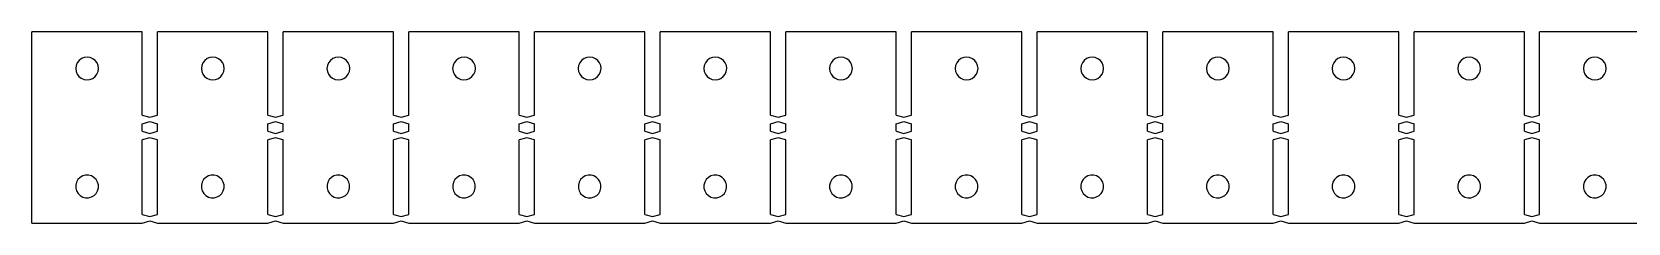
# Model space of a CAD drawing. Extents: x -213 to 212, y 1 to 27.
# Drawn here: x -212.9 to 4.1, y 1.2 to 27.2 of the extents above; entities that cross this region are included whole.
import ezdxf

# ---------------------------------------------------------------- set-up
doc = ezdxf.new("R2010")
doc.units = 0
doc.header["$MEASUREMENT"] = 0
doc.layers.get('0').update_dxf_attribs({"linetype": 'CONTINUOUS'})

msp = doc.modelspace()

# ---------------------------------------------------------------- linework, layer by layer
for p, q in [((-197.92, 27.25), (-212.92, 27.25)), ((-212.92, 1.17), (-212.92, 27.25)), ((-197.92, 15.91), (-197.92, 27.25)), ((-180.84, 27.25), (-195.84, 27.25)), ((-195.84, 15.91), (-195.84, 27.25)), ((-180.84, 15.91), (-180.84, 27.25)), ((-163.76, 27.25), (-178.76, 27.25)), ((-178.76, 15.91), (-178.76, 27.25)), ((-163.76, 15.91), (-163.76, 27.25)), ((-146.68, 27.25), (-161.68, 27.25)), ((-161.68, 15.91), (-161.68, 27.25)), ((-146.68, 15.91), (-146.68, 27.25)), ((-129.6, 27.25), (-144.6, 27.25)), ((-144.6, 15.91), (-144.6, 27.25)), ((-129.6, 15.91), (-129.6, 27.25)), ((-112.52, 27.25), (-127.52, 27.25)), ((-127.52, 15.91), (-127.52, 27.25)), ((-112.52, 15.91), (-112.52, 27.25)), ((-95.44, 27.25), (-110.44, 27.25)), ((-110.44, 15.91), (-110.44, 27.25)), ((-95.44, 15.91), (-95.44, 27.25)), ((-78.36, 27.25), (-93.36, 27.25)), ((-93.36, 15.91), (-93.36, 27.25)), ((-78.36, 15.91), (-78.36, 27.25)), ((-76.28, 15.91), (-76.28, 27.25)), ((-61.28, 27.25), (-76.28, 27.25)), ((-61.28, 15.91), (-61.28, 27.25)), ((-59.2, 15.91), (-59.2, 27.25)), ((-44.2, 27.25), (-59.2, 27.25)), ((-44.2, 15.91), (-44.2, 27.25)), ((-27.12, 27.25), (-42.12, 27.25)), ((-42.12, 15.91), (-42.12, 27.25)), ((-27.12, 15.91), (-27.12, 27.25)), ((-10.04, 27.25), (-25.04, 27.25)), ((-25.04, 15.91), (-25.04, 27.25)), ((-10.04, 15.91), (-10.04, 27.25)), ((7.04, 27.25), (-7.96, 27.25)), ((-7.96, 15.91), (-7.96, 27.25)), ((-206.92, 22.66), (-206.97, 22.26)), ((-206.97, 22.26), (-206.92, 21.86)), ((-206.76, 23.03), (-206.92, 22.66)), ((-206.92, 21.86), (-206.77, 21.48)), ((-206.51, 23.35), (-206.76, 23.03)), ((-206.19, 23.6), (-206.51, 23.35)), ((-205.81, 23.75), (-206.19, 23.6)), ((-205.41, 23.8), (-205.81, 23.75)), ((-205.01, 23.74), (-205.41, 23.8)), ((-204.64, 23.58), (-205.01, 23.74)), ((-204.32, 23.34), (-204.64, 23.58)), ((-204.07, 23.01), (-204.32, 23.34)), ((-204.09, 21.46), (-203.93, 21.84)), ((-203.92, 22.64), (-204.07, 23.01)), ((-203.93, 21.84), (-203.87, 22.24)), ((-203.87, 22.24), (-203.92, 22.64)), ((-189.84, 22.66), (-189.89, 22.26)), ((-189.89, 22.26), (-189.84, 21.86)), ((-189.68, 23.03), (-189.84, 22.66)), ((-189.84, 21.86), (-189.69, 21.48)), ((-189.43, 23.35), (-189.68, 23.03)), ((-189.11, 23.6), (-189.43, 23.35)), ((-188.73, 23.75), (-189.11, 23.6)), ((-188.33, 23.8), (-188.73, 23.75)), ((-187.93, 23.74), (-188.33, 23.8)), ((-187.56, 23.58), (-187.93, 23.74)), ((-187.24, 23.34), (-187.56, 23.58)), ((-186.99, 23.01), (-187.24, 23.34)), ((-187.01, 21.46), (-186.85, 21.84)), ((-186.84, 22.64), (-186.99, 23.01)), ((-186.85, 21.84), (-186.79, 22.24)), ((-186.79, 22.24), (-186.84, 22.64)), ((-172.76, 22.66), (-172.81, 22.26)), ((-172.81, 22.26), (-172.76, 21.86)), ((-172.6, 23.03), (-172.76, 22.66)), ((-172.76, 21.86), (-172.61, 21.48)), ((-172.35, 23.35), (-172.6, 23.03)), ((-172.03, 23.6), (-172.35, 23.35)), ((-171.65, 23.75), (-172.03, 23.6)), ((-171.25, 23.8), (-171.65, 23.75)), ((-170.85, 23.74), (-171.25, 23.8)), ((-170.48, 23.58), (-170.85, 23.74)), ((-170.16, 23.34), (-170.48, 23.58)), ((-169.91, 23.01), (-170.16, 23.34)), ((-169.93, 21.46), (-169.77, 21.84)), ((-169.76, 22.64), (-169.91, 23.01)), ((-169.77, 21.84), (-169.71, 22.24)), ((-169.71, 22.24), (-169.76, 22.64)), ((-155.68, 22.66), (-155.73, 22.26)), ((-155.73, 22.26), (-155.68, 21.86)), ((-155.52, 23.03), (-155.68, 22.66)), ((-155.68, 21.86), (-155.53, 21.48)), ((-155.27, 23.35), (-155.52, 23.03)), ((-154.95, 23.6), (-155.27, 23.35)), ((-154.57, 23.75), (-154.95, 23.6)), ((-154.17, 23.8), (-154.57, 23.75)), ((-153.77, 23.74), (-154.17, 23.8)), ((-153.4, 23.58), (-153.77, 23.74)), ((-153.08, 23.34), (-153.4, 23.58)), ((-152.83, 23.01), (-153.08, 23.34)), ((-152.85, 21.46), (-152.69, 21.84)), ((-152.68, 22.64), (-152.83, 23.01)), ((-152.69, 21.84), (-152.63, 22.24)), ((-152.63, 22.24), (-152.68, 22.64)), ((-138.6, 22.66), (-138.65, 22.26)), ((-138.65, 22.26), (-138.6, 21.86)), ((-138.44, 23.03), (-138.6, 22.66)), ((-138.6, 21.86), (-138.45, 21.48)), ((-138.19, 23.35), (-138.44, 23.03)), ((-137.87, 23.6), (-138.19, 23.35)), ((-137.49, 23.75), (-137.87, 23.6)), ((-137.09, 23.8), (-137.49, 23.75)), ((-136.69, 23.74), (-137.09, 23.8)), ((-136.32, 23.58), (-136.69, 23.74)), ((-136, 23.34), (-136.32, 23.58)), ((-135.75, 23.01), (-136, 23.34)), ((-135.77, 21.46), (-135.61, 21.84)), ((-135.6, 22.64), (-135.75, 23.01)), ((-135.61, 21.84), (-135.55, 22.24)), ((-135.55, 22.24), (-135.6, 22.64)), ((-121.52, 22.66), (-121.57, 22.26)), ((-121.57, 22.26), (-121.52, 21.86)), ((-121.36, 23.03), (-121.52, 22.66)), ((-121.52, 21.86), (-121.37, 21.48)), ((-121.11, 23.35), (-121.36, 23.03)), ((-120.79, 23.6), (-121.11, 23.35)), ((-120.41, 23.75), (-120.79, 23.6)), ((-120.01, 23.8), (-120.41, 23.75)), ((-119.61, 23.74), (-120.01, 23.8)), ((-119.24, 23.58), (-119.61, 23.74)), ((-118.92, 23.34), (-119.24, 23.58)), ((-118.67, 23.01), (-118.92, 23.34)), ((-118.69, 21.46), (-118.53, 21.84)), ((-118.52, 22.64), (-118.67, 23.01)), ((-118.53, 21.84), (-118.47, 22.24)), ((-118.47, 22.24), (-118.52, 22.64)), ((-104.44, 22.66), (-104.49, 22.26)), ((-104.49, 22.26), (-104.44, 21.86)), ((-104.28, 23.03), (-104.44, 22.66)), ((-104.44, 21.86), (-104.29, 21.48)), ((-104.03, 23.35), (-104.28, 23.03)), ((-103.71, 23.6), (-104.03, 23.35)), ((-103.33, 23.75), (-103.71, 23.6)), ((-102.93, 23.8), (-103.33, 23.75)), ((-102.53, 23.74), (-102.93, 23.8)), ((-102.16, 23.58), (-102.53, 23.74)), ((-101.84, 23.34), (-102.16, 23.58)), ((-101.59, 23.01), (-101.84, 23.34)), ((-101.61, 21.46), (-101.45, 21.84)), ((-101.44, 22.64), (-101.59, 23.01)), ((-101.45, 21.84), (-101.39, 22.24)), ((-101.39, 22.24), (-101.44, 22.64)), ((-87.36, 22.66), (-87.41, 22.26)), ((-87.41, 22.26), (-87.36, 21.86)), ((-87.2, 23.03), (-87.36, 22.66)), ((-87.36, 21.86), (-87.21, 21.48)), ((-86.95, 23.35), (-87.2, 23.03)), ((-86.63, 23.6), (-86.95, 23.35)), ((-86.25, 23.75), (-86.63, 23.6)), ((-85.85, 23.8), (-86.25, 23.75)), ((-85.45, 23.74), (-85.85, 23.8)), ((-85.08, 23.58), (-85.45, 23.74)), ((-84.76, 23.34), (-85.08, 23.58)), ((-84.51, 23.01), (-84.76, 23.34)), ((-84.53, 21.46), (-84.37, 21.84)), ((-84.36, 22.64), (-84.51, 23.01)), ((-84.37, 21.84), (-84.31, 22.24)), ((-84.31, 22.24), (-84.36, 22.64)), ((-70.28, 22.66), (-70.33, 22.26)), ((-70.33, 22.26), (-70.28, 21.86)), ((-70.12, 23.03), (-70.28, 22.66)), ((-70.28, 21.86), (-70.13, 21.48)), ((-69.87, 23.35), (-70.12, 23.03)), ((-69.55, 23.6), (-69.87, 23.35)), ((-69.17, 23.75), (-69.55, 23.6)), ((-68.77, 23.8), (-69.17, 23.75)), ((-68.37, 23.74), (-68.77, 23.8)), ((-68, 23.58), (-68.37, 23.74)), ((-67.68, 23.34), (-68, 23.58)), ((-67.43, 23.01), (-67.68, 23.34)), ((-67.45, 21.46), (-67.29, 21.84)), ((-67.28, 22.64), (-67.43, 23.01)), ((-67.29, 21.84), (-67.23, 22.24)), ((-67.23, 22.24), (-67.28, 22.64)), ((-53.2, 22.66), (-53.25, 22.26)), ((-53.25, 22.26), (-53.2, 21.86)), ((-53.04, 23.03), (-53.2, 22.66)), ((-53.2, 21.86), (-53.05, 21.48)), ((-52.79, 23.35), (-53.04, 23.03)), ((-52.47, 23.6), (-52.79, 23.35)), ((-52.09, 23.75), (-52.47, 23.6)), ((-51.69, 23.8), (-52.09, 23.75)), ((-51.29, 23.74), (-51.69, 23.8)), ((-50.92, 23.58), (-51.29, 23.74)), ((-50.6, 23.34), (-50.92, 23.58)), ((-50.35, 23.01), (-50.6, 23.34)), ((-50.37, 21.46), (-50.21, 21.84)), ((-50.2, 22.64), (-50.35, 23.01)), ((-50.21, 21.84), (-50.15, 22.24)), ((-50.15, 22.24), (-50.2, 22.64)), ((-36.12, 22.66), (-36.17, 22.26)), ((-36.17, 22.26), (-36.12, 21.86)), ((-35.96, 23.03), (-36.12, 22.66)), ((-36.12, 21.86), (-35.97, 21.48)), ((-35.71, 23.35), (-35.96, 23.03)), ((-35.39, 23.6), (-35.71, 23.35)), ((-35.01, 23.75), (-35.39, 23.6)), ((-34.61, 23.8), (-35.01, 23.75)), ((-34.21, 23.74), (-34.61, 23.8)), ((-33.84, 23.58), (-34.21, 23.74)), ((-33.52, 23.34), (-33.84, 23.58)), ((-33.27, 23.01), (-33.52, 23.34)), ((-33.29, 21.46), (-33.13, 21.84)), ((-33.12, 22.64), (-33.27, 23.01)), ((-33.13, 21.84), (-33.07, 22.24)), ((-33.07, 22.24), (-33.12, 22.64)), ((-19.04, 22.66), (-19.09, 22.26)), ((-19.09, 22.26), (-19.04, 21.86)), ((-18.88, 23.03), (-19.04, 22.66)), ((-19.04, 21.86), (-18.89, 21.48)), ((-18.63, 23.35), (-18.88, 23.03)), ((-18.31, 23.6), (-18.63, 23.35)), ((-17.93, 23.75), (-18.31, 23.6)), ((-17.53, 23.8), (-17.93, 23.75)), ((-17.13, 23.74), (-17.53, 23.8)), ((-16.76, 23.58), (-17.13, 23.74)), ((-16.44, 23.34), (-16.76, 23.58)), ((-16.19, 23.01), (-16.44, 23.34)), ((-16.21, 21.46), (-16.05, 21.84)), ((-16.04, 22.64), (-16.19, 23.01)), ((-16.05, 21.84), (-15.99, 22.24)), ((-15.99, 22.24), (-16.04, 22.64)), ((-1.96, 22.66), (-2.01, 22.26)), ((-2.01, 22.26), (-1.96, 21.86)), ((-1.8, 23.03), (-1.96, 22.66)), ((-1.96, 21.86), (-1.81, 21.48)), ((-1.55, 23.35), (-1.8, 23.03)), ((-1.23, 23.6), (-1.55, 23.35)), ((-0.85, 23.75), (-1.23, 23.6)), ((-0.45, 23.8), (-0.85, 23.75)), ((-0.05, 23.74), (-0.45, 23.8)), ((0.32, 23.58), (-0.05, 23.74)), ((0.64, 23.34), (0.32, 23.58)), ((0.89, 23.01), (0.64, 23.34)), ((0.87, 21.46), (1.03, 21.84)), ((1.04, 22.64), (0.89, 23.01)), ((1.03, 21.84), (1.09, 22.24)), ((1.09, 22.24), (1.04, 22.64)), ((-206.77, 21.48), (-206.53, 21.16)), ((-206.53, 21.16), (-206.21, 20.91)), ((-206.21, 20.91), (-205.84, 20.75)), ((-205.84, 20.75), (-205.44, 20.7)), ((-205.44, 20.7), (-205.03, 20.75)), ((-205.03, 20.75), (-204.66, 20.9)), ((-204.66, 20.9), (-204.34, 21.14)), ((-204.34, 21.14), (-204.09, 21.46)), ((-189.69, 21.48), (-189.45, 21.16)), ((-189.45, 21.16), (-189.13, 20.91)), ((-189.13, 20.91), (-188.76, 20.75)), ((-188.76, 20.75), (-188.36, 20.7)), ((-188.36, 20.7), (-187.95, 20.75)), ((-187.95, 20.75), (-187.58, 20.9)), ((-187.58, 20.9), (-187.26, 21.14)), ((-187.26, 21.14), (-187.01, 21.46)), ((-172.61, 21.48), (-172.37, 21.16)), ((-172.37, 21.16), (-172.05, 20.91)), ((-172.05, 20.91), (-171.68, 20.75)), ((-171.68, 20.75), (-171.28, 20.7)), ((-171.28, 20.7), (-170.87, 20.75)), ((-170.87, 20.75), (-170.5, 20.9)), ((-170.5, 20.9), (-170.18, 21.14)), ((-170.18, 21.14), (-169.93, 21.46)), ((-155.53, 21.48), (-155.29, 21.16)), ((-155.29, 21.16), (-154.97, 20.91)), ((-154.97, 20.91), (-154.6, 20.75)), ((-154.6, 20.75), (-154.2, 20.7)), ((-154.2, 20.7), (-153.79, 20.75)), ((-153.79, 20.75), (-153.42, 20.9)), ((-153.42, 20.9), (-153.1, 21.14)), ((-153.1, 21.14), (-152.85, 21.46)), ((-138.45, 21.48), (-138.21, 21.16)), ((-138.21, 21.16), (-137.89, 20.91)), ((-137.89, 20.91), (-137.52, 20.75)), ((-137.52, 20.75), (-137.12, 20.7)), ((-137.12, 20.7), (-136.71, 20.75)), ((-136.71, 20.75), (-136.34, 20.9)), ((-136.34, 20.9), (-136.02, 21.14)), ((-136.02, 21.14), (-135.77, 21.46)), ((-121.37, 21.48), (-121.13, 21.16)), ((-121.13, 21.16), (-120.81, 20.91)), ((-120.81, 20.91), (-120.44, 20.75)), ((-120.44, 20.75), (-120.04, 20.7)), ((-120.04, 20.7), (-119.63, 20.75)), ((-119.63, 20.75), (-119.26, 20.9)), ((-119.26, 20.9), (-118.94, 21.14)), ((-118.94, 21.14), (-118.69, 21.46)), ((-104.29, 21.48), (-104.05, 21.16)), ((-104.05, 21.16), (-103.73, 20.91)), ((-103.73, 20.91), (-103.36, 20.75)), ((-103.36, 20.75), (-102.96, 20.7)), ((-102.96, 20.7), (-102.55, 20.75)), ((-102.55, 20.75), (-102.18, 20.9)), ((-102.18, 20.9), (-101.86, 21.14)), ((-101.86, 21.14), (-101.61, 21.46)), ((-87.21, 21.48), (-86.97, 21.16)), ((-86.97, 21.16), (-86.65, 20.91)), ((-86.65, 20.91), (-86.28, 20.75)), ((-86.28, 20.75), (-85.88, 20.7)), ((-85.88, 20.7), (-85.47, 20.75)), ((-85.47, 20.75), (-85.1, 20.9)), ((-85.1, 20.9), (-84.78, 21.14)), ((-84.78, 21.14), (-84.53, 21.46)), ((-70.13, 21.48), (-69.89, 21.16)), ((-69.89, 21.16), (-69.57, 20.91)), ((-69.57, 20.91), (-69.2, 20.75)), ((-69.2, 20.75), (-68.8, 20.7)), ((-68.8, 20.7), (-68.39, 20.75)), ((-68.39, 20.75), (-68.02, 20.9)), ((-68.02, 20.9), (-67.7, 21.14)), ((-67.7, 21.14), (-67.45, 21.46)), ((-53.05, 21.48), (-52.81, 21.16)), ((-52.81, 21.16), (-52.49, 20.91)), ((-52.49, 20.91), (-52.12, 20.75)), ((-52.12, 20.75), (-51.72, 20.7)), ((-51.72, 20.7), (-51.31, 20.75)), ((-51.31, 20.75), (-50.94, 20.9)), ((-50.94, 20.9), (-50.62, 21.14)), ((-50.62, 21.14), (-50.37, 21.46)), ((-35.97, 21.48), (-35.73, 21.16)), ((-35.73, 21.16), (-35.41, 20.91)), ((-35.41, 20.91), (-35.04, 20.75)), ((-35.04, 20.75), (-34.64, 20.7)), ((-34.64, 20.7), (-34.23, 20.75)), ((-34.23, 20.75), (-33.86, 20.9)), ((-33.86, 20.9), (-33.54, 21.14)), ((-33.54, 21.14), (-33.29, 21.46)), ((-18.89, 21.48), (-18.65, 21.16)), ((-18.65, 21.16), (-18.33, 20.91)), ((-18.33, 20.91), (-17.96, 20.75)), ((-17.96, 20.75), (-17.56, 20.7)), ((-17.56, 20.7), (-17.15, 20.75)), ((-17.15, 20.75), (-16.78, 20.9)), ((-16.78, 20.9), (-16.46, 21.14)), ((-16.46, 21.14), (-16.21, 21.46)), ((-1.81, 21.48), (-1.57, 21.16)), ((-1.57, 21.16), (-1.25, 20.91)), ((-1.25, 20.91), (-0.88, 20.75)), ((-0.88, 20.75), (-0.48, 20.7)), ((-0.48, 20.7), (-0.07, 20.75)), ((-0.07, 20.75), (0.3, 20.9)), ((0.3, 20.9), (0.62, 21.14)), ((0.62, 21.14), (0.87, 21.46)), ((-197.92, 15.91), (-196.88, 15.61)), ((-196.88, 15.61), (-195.84, 15.91)), ((-180.84, 15.91), (-179.8, 15.61)), ((-179.8, 15.61), (-178.76, 15.91)), ((-163.76, 15.91), (-162.72, 15.61)), ((-162.72, 15.61), (-161.68, 15.91)), ((-146.68, 15.91), (-145.64, 15.61)), ((-145.64, 15.61), (-144.6, 15.91)), ((-129.6, 15.91), (-128.56, 15.61)), ((-128.56, 15.61), (-127.52, 15.91)), ((-112.52, 15.91), (-111.48, 15.61)), ((-111.48, 15.61), (-110.44, 15.91)), ((-95.44, 15.91), (-94.4, 15.61)), ((-94.4, 15.61), (-93.36, 15.91)), ((-78.36, 15.91), (-77.32, 15.61)), ((-77.32, 15.61), (-76.28, 15.91)), ((-61.28, 15.91), (-60.24, 15.61)), ((-60.24, 15.61), (-59.2, 15.91)), ((-44.2, 15.91), (-43.16, 15.61)), ((-43.16, 15.61), (-42.12, 15.91)), ((-27.12, 15.91), (-26.08, 15.61)), ((-26.08, 15.61), (-25.04, 15.91)), ((-10.04, 15.91), (-9, 15.61)), ((-9, 15.61), (-7.96, 15.91)), ((-197.92, 14.71), (-196.88, 15.01)), ((-197.92, 13.71), (-197.92, 14.71)), ((-197.92, 13.71), (-196.88, 13.41)), ((-196.88, 15.01), (-195.84, 14.71)), ((-196.88, 13.41), (-195.84, 13.71)), ((-195.84, 13.71), (-195.84, 14.71)), ((-180.84, 14.71), (-179.8, 15.01)), ((-180.84, 13.71), (-180.84, 14.71)), ((-180.84, 13.71), (-179.8, 13.41)), ((-179.8, 15.01), (-178.76, 14.71)), ((-179.8, 13.41), (-178.76, 13.71)), ((-178.76, 13.71), (-178.76, 14.71)), ((-163.76, 14.71), (-162.72, 15.01)), ((-163.76, 13.71), (-163.76, 14.71)), ((-163.76, 13.71), (-162.72, 13.41)), ((-162.72, 15.01), (-161.68, 14.71)), ((-162.72, 13.41), (-161.68, 13.71)), ((-161.68, 13.71), (-161.68, 14.71)), ((-146.68, 14.71), (-145.64, 15.01)), ((-146.68, 13.71), (-146.68, 14.71)), ((-146.68, 13.71), (-145.64, 13.41)), ((-145.64, 15.01), (-144.6, 14.71)), ((-145.64, 13.41), (-144.6, 13.71)), ((-144.6, 13.71), (-144.6, 14.71)), ((-129.6, 14.71), (-128.56, 15.01)), ((-129.6, 13.71), (-129.6, 14.71)), ((-129.6, 13.71), (-128.56, 13.41)), ((-128.56, 15.01), (-127.52, 14.71)), ((-128.56, 13.41), (-127.52, 13.71)), ((-127.52, 13.71), (-127.52, 14.71)), ((-112.52, 14.71), (-111.48, 15.01)), ((-112.52, 13.71), (-112.52, 14.71)), ((-112.52, 13.71), (-111.48, 13.41)), ((-111.48, 15.01), (-110.44, 14.71)), ((-111.48, 13.41), (-110.44, 13.71)), ((-110.44, 13.71), (-110.44, 14.71)), ((-95.44, 14.71), (-94.4, 15.01)), ((-95.44, 13.71), (-95.44, 14.71)), ((-95.44, 13.71), (-94.4, 13.41)), ((-94.4, 15.01), (-93.36, 14.71)), ((-94.4, 13.41), (-93.36, 13.71)), ((-93.36, 13.71), (-93.36, 14.71)), ((-78.36, 14.71), (-77.32, 15.01)), ((-78.36, 13.71), (-78.36, 14.71)), ((-78.36, 13.71), (-77.32, 13.41)), ((-77.32, 15.01), (-76.28, 14.71)), ((-77.32, 13.41), (-76.28, 13.71)), ((-76.28, 13.71), (-76.28, 14.71)), ((-61.28, 14.71), (-60.24, 15.01)), ((-61.28, 13.71), (-61.28, 14.71)), ((-61.28, 13.71), (-60.24, 13.41)), ((-60.24, 15.01), (-59.2, 14.71)), ((-60.24, 13.41), (-59.2, 13.71)), ((-59.2, 13.71), (-59.2, 14.71)), ((-44.2, 14.71), (-43.16, 15.01)), ((-44.2, 13.71), (-44.2, 14.71)), ((-44.2, 13.71), (-43.16, 13.41)), ((-43.16, 15.01), (-42.12, 14.71)), ((-43.16, 13.41), (-42.12, 13.71)), ((-42.12, 13.71), (-42.12, 14.71)), ((-27.12, 14.71), (-26.08, 15.01)), ((-27.12, 13.71), (-27.12, 14.71)), ((-27.12, 13.71), (-26.08, 13.41)), ((-26.08, 15.01), (-25.04, 14.71)), ((-26.08, 13.41), (-25.04, 13.71)), ((-25.04, 13.71), (-25.04, 14.71)), ((-10.04, 14.71), (-9, 15.01)), ((-10.04, 13.71), (-10.04, 14.71)), ((-10.04, 13.71), (-9, 13.41)), ((-9, 15.01), (-7.96, 14.71)), ((-9, 13.41), (-7.96, 13.71)), ((-7.96, 13.71), (-7.96, 14.71)), ((-196.88, 12.81), (-197.92, 12.51)), ((-197.92, 2.37), (-197.92, 12.51)), ((-195.84, 12.51), (-196.88, 12.81)), ((-195.84, 2.37), (-195.84, 12.51)), ((-179.8, 12.81), (-180.84, 12.51)), ((-180.84, 2.37), (-180.84, 12.51)), ((-178.76, 12.51), (-179.8, 12.81)), ((-178.76, 2.37), (-178.76, 12.51)), ((-162.72, 12.81), (-163.76, 12.51)), ((-163.76, 2.37), (-163.76, 12.51)), ((-161.68, 12.51), (-162.72, 12.81)), ((-161.68, 2.37), (-161.68, 12.51)), ((-145.64, 12.81), (-146.68, 12.51)), ((-146.68, 2.37), (-146.68, 12.51)), ((-144.6, 12.51), (-145.64, 12.81)), ((-144.6, 2.37), (-144.6, 12.51)), ((-128.56, 12.81), (-129.6, 12.51)), ((-129.6, 2.37), (-129.6, 12.51)), ((-127.52, 12.51), (-128.56, 12.81)), ((-127.52, 2.37), (-127.52, 12.51)), ((-111.48, 12.81), (-112.52, 12.51)), ((-112.52, 2.37), (-112.52, 12.51)), ((-110.44, 12.51), (-111.48, 12.81)), ((-110.44, 2.37), (-110.44, 12.51)), ((-94.4, 12.81), (-95.44, 12.51)), ((-95.44, 2.37), (-95.44, 12.51)), ((-93.36, 12.51), (-94.4, 12.81)), ((-93.36, 2.37), (-93.36, 12.51)), ((-77.32, 12.81), (-78.36, 12.51)), ((-78.36, 2.37), (-78.36, 12.51)), ((-76.28, 12.51), (-77.32, 12.81)), ((-76.28, 2.37), (-76.28, 12.51)), ((-60.24, 12.81), (-61.28, 12.51)), ((-61.28, 2.37), (-61.28, 12.51)), ((-59.2, 12.51), (-60.24, 12.81)), ((-59.2, 2.37), (-59.2, 12.51)), ((-43.16, 12.81), (-44.2, 12.51)), ((-44.2, 2.37), (-44.2, 12.51)), ((-42.12, 12.51), (-43.16, 12.81)), ((-42.12, 2.37), (-42.12, 12.51)), ((-26.08, 12.81), (-27.12, 12.51)), ((-27.12, 2.37), (-27.12, 12.51)), ((-25.04, 12.51), (-26.08, 12.81)), ((-25.04, 2.37), (-25.04, 12.51)), ((-9, 12.81), (-10.04, 12.51)), ((-10.04, 2.37), (-10.04, 12.51)), ((-7.96, 12.51), (-9, 12.81)), ((-7.96, 2.37), (-7.96, 12.51)), ((-206.86, 6.75), (-206.96, 6.36)), ((-206.66, 7.11), (-206.86, 6.75)), ((-206.37, 7.39), (-206.66, 7.11)), ((-206.02, 7.6), (-206.37, 7.39)), ((-205.63, 7.7), (-206.02, 7.6)), ((-205.23, 7.71), (-205.63, 7.7)), ((-204.84, 7.6), (-205.23, 7.71)), ((-204.49, 7.4), (-204.84, 7.6)), ((-204.2, 7.12), (-204.49, 7.4)), ((-203.99, 6.77), (-204.2, 7.12)), ((-203.89, 6.38), (-203.99, 6.77)), ((-189.78, 6.75), (-189.88, 6.36)), ((-189.58, 7.11), (-189.78, 6.75)), ((-189.29, 7.39), (-189.58, 7.11)), ((-188.94, 7.6), (-189.29, 7.39)), ((-188.55, 7.7), (-188.94, 7.6)), ((-188.15, 7.71), (-188.55, 7.7)), ((-187.76, 7.6), (-188.15, 7.71)), ((-187.41, 7.4), (-187.76, 7.6)), ((-187.12, 7.12), (-187.41, 7.4)), ((-186.91, 6.77), (-187.12, 7.12)), ((-186.81, 6.38), (-186.91, 6.77)), ((-172.7, 6.75), (-172.8, 6.36)), ((-172.5, 7.11), (-172.7, 6.75)), ((-172.21, 7.39), (-172.5, 7.11)), ((-171.86, 7.6), (-172.21, 7.39)), ((-171.47, 7.7), (-171.86, 7.6)), ((-171.07, 7.71), (-171.47, 7.7)), ((-170.68, 7.6), (-171.07, 7.71)), ((-170.33, 7.4), (-170.68, 7.6)), ((-170.04, 7.12), (-170.33, 7.4)), ((-169.83, 6.77), (-170.04, 7.12)), ((-169.73, 6.38), (-169.83, 6.77)), ((-155.62, 6.75), (-155.72, 6.36)), ((-155.42, 7.11), (-155.62, 6.75)), ((-155.13, 7.39), (-155.42, 7.11)), ((-154.78, 7.6), (-155.13, 7.39)), ((-154.39, 7.7), (-154.78, 7.6)), ((-153.99, 7.71), (-154.39, 7.7)), ((-153.6, 7.6), (-153.99, 7.71)), ((-153.25, 7.4), (-153.6, 7.6)), ((-152.96, 7.12), (-153.25, 7.4)), ((-152.75, 6.77), (-152.96, 7.12)), ((-152.65, 6.38), (-152.75, 6.77)), ((-138.54, 6.75), (-138.64, 6.36)), ((-138.34, 7.11), (-138.54, 6.75)), ((-138.05, 7.39), (-138.34, 7.11)), ((-137.7, 7.6), (-138.05, 7.39)), ((-137.31, 7.7), (-137.7, 7.6)), ((-136.91, 7.71), (-137.31, 7.7)), ((-136.52, 7.6), (-136.91, 7.71)), ((-136.17, 7.4), (-136.52, 7.6)), ((-135.88, 7.12), (-136.17, 7.4)), ((-135.67, 6.77), (-135.88, 7.12)), ((-135.57, 6.38), (-135.67, 6.77)), ((-121.46, 6.75), (-121.56, 6.36)), ((-121.26, 7.11), (-121.46, 6.75)), ((-120.97, 7.39), (-121.26, 7.11)), ((-120.62, 7.6), (-120.97, 7.39)), ((-120.23, 7.7), (-120.62, 7.6)), ((-119.83, 7.71), (-120.23, 7.7)), ((-119.44, 7.6), (-119.83, 7.71)), ((-119.09, 7.4), (-119.44, 7.6)), ((-118.8, 7.12), (-119.09, 7.4)), ((-118.59, 6.77), (-118.8, 7.12)), ((-118.49, 6.38), (-118.59, 6.77)), ((-104.38, 6.75), (-104.48, 6.36)), ((-104.18, 7.11), (-104.38, 6.75)), ((-103.89, 7.39), (-104.18, 7.11)), ((-103.54, 7.6), (-103.89, 7.39)), ((-103.15, 7.7), (-103.54, 7.6)), ((-102.75, 7.71), (-103.15, 7.7)), ((-102.36, 7.6), (-102.75, 7.71)), ((-102.01, 7.4), (-102.36, 7.6)), ((-101.72, 7.12), (-102.01, 7.4)), ((-101.51, 6.77), (-101.72, 7.12)), ((-101.41, 6.38), (-101.51, 6.77)), ((-87.3, 6.75), (-87.4, 6.36)), ((-87.1, 7.11), (-87.3, 6.75)), ((-86.81, 7.39), (-87.1, 7.11)), ((-86.46, 7.6), (-86.81, 7.39)), ((-86.07, 7.7), (-86.46, 7.6)), ((-85.67, 7.71), (-86.07, 7.7)), ((-85.28, 7.6), (-85.67, 7.71)), ((-84.93, 7.4), (-85.28, 7.6)), ((-84.64, 7.12), (-84.93, 7.4)), ((-84.43, 6.77), (-84.64, 7.12)), ((-84.33, 6.38), (-84.43, 6.77)), ((-70.22, 6.75), (-70.32, 6.36)), ((-70.02, 7.11), (-70.22, 6.75)), ((-69.73, 7.39), (-70.02, 7.11)), ((-69.38, 7.6), (-69.73, 7.39)), ((-68.99, 7.7), (-69.38, 7.6)), ((-68.59, 7.71), (-68.99, 7.7)), ((-68.2, 7.6), (-68.59, 7.71)), ((-67.85, 7.4), (-68.2, 7.6)), ((-67.56, 7.12), (-67.85, 7.4)), ((-67.35, 6.77), (-67.56, 7.12)), ((-67.25, 6.38), (-67.35, 6.77)), ((-53.14, 6.75), (-53.24, 6.36)), ((-52.94, 7.11), (-53.14, 6.75)), ((-52.65, 7.39), (-52.94, 7.11)), ((-52.3, 7.6), (-52.65, 7.39)), ((-51.91, 7.7), (-52.3, 7.6)), ((-51.51, 7.71), (-51.91, 7.7)), ((-51.12, 7.6), (-51.51, 7.71)), ((-50.77, 7.4), (-51.12, 7.6)), ((-50.48, 7.12), (-50.77, 7.4)), ((-50.27, 6.77), (-50.48, 7.12)), ((-50.17, 6.38), (-50.27, 6.77)), ((-36.06, 6.75), (-36.16, 6.36)), ((-35.86, 7.11), (-36.06, 6.75)), ((-35.57, 7.39), (-35.86, 7.11)), ((-35.22, 7.6), (-35.57, 7.39)), ((-34.83, 7.7), (-35.22, 7.6)), ((-34.43, 7.71), (-34.83, 7.7)), ((-34.04, 7.6), (-34.43, 7.71)), ((-33.69, 7.4), (-34.04, 7.6)), ((-33.4, 7.12), (-33.69, 7.4)), ((-33.19, 6.77), (-33.4, 7.12)), ((-33.09, 6.38), (-33.19, 6.77)), ((-18.98, 6.75), (-19.08, 6.36)), ((-18.78, 7.11), (-18.98, 6.75)), ((-18.49, 7.39), (-18.78, 7.11)), ((-18.14, 7.6), (-18.49, 7.39)), ((-17.75, 7.7), (-18.14, 7.6)), ((-17.35, 7.71), (-17.75, 7.7)), ((-16.96, 7.6), (-17.35, 7.71)), ((-16.61, 7.4), (-16.96, 7.6)), ((-16.32, 7.12), (-16.61, 7.4)), ((-16.11, 6.77), (-16.32, 7.12)), ((-16.01, 6.38), (-16.11, 6.77)), ((-1.9, 6.75), (-2, 6.36)), ((-1.7, 7.11), (-1.9, 6.75)), ((-1.41, 7.39), (-1.7, 7.11)), ((-1.06, 7.6), (-1.41, 7.39)), ((-0.67, 7.7), (-1.06, 7.6)), ((-0.27, 7.71), (-0.67, 7.7)), ((0.12, 7.6), (-0.27, 7.71)), ((0.47, 7.4), (0.12, 7.6)), ((0.76, 7.12), (0.47, 7.4)), ((0.97, 6.77), (0.76, 7.12)), ((1.07, 6.38), (0.97, 6.77)), ((-206.96, 6.36), (-206.96, 5.96)), ((-206.96, 5.96), (-206.85, 5.57)), ((-206.85, 5.57), (-206.65, 5.22)), ((-206.65, 5.22), (-206.36, 4.93)), ((-206.36, 4.93), (-206.01, 4.73)), ((-206.01, 4.73), (-205.62, 4.63)), ((-205.62, 4.63), (-205.21, 4.63)), ((-205.21, 4.63), (-204.82, 4.74)), ((-204.82, 4.74), (-204.47, 4.94)), ((-204.47, 4.94), (-204.19, 5.23)), ((-204.19, 5.23), (-203.99, 5.58)), ((-203.99, 5.58), (-203.89, 5.97)), ((-203.89, 5.97), (-203.89, 6.38)), ((-189.88, 6.36), (-189.88, 5.96)), ((-189.88, 5.96), (-189.77, 5.57)), ((-189.77, 5.57), (-189.57, 5.22)), ((-189.57, 5.22), (-189.28, 4.93)), ((-189.28, 4.93), (-188.93, 4.73)), ((-188.93, 4.73), (-188.54, 4.63)), ((-188.54, 4.63), (-188.13, 4.63)), ((-188.13, 4.63), (-187.74, 4.74)), ((-187.74, 4.74), (-187.39, 4.94)), ((-187.39, 4.94), (-187.11, 5.23)), ((-187.11, 5.23), (-186.91, 5.58)), ((-186.91, 5.58), (-186.81, 5.97)), ((-186.81, 5.97), (-186.81, 6.38)), ((-172.8, 6.36), (-172.8, 5.96)), ((-172.8, 5.96), (-172.69, 5.57)), ((-172.69, 5.57), (-172.49, 5.22)), ((-172.49, 5.22), (-172.2, 4.93)), ((-172.2, 4.93), (-171.85, 4.73)), ((-171.85, 4.73), (-171.46, 4.63)), ((-171.46, 4.63), (-171.05, 4.63)), ((-171.05, 4.63), (-170.66, 4.74)), ((-170.66, 4.74), (-170.31, 4.94)), ((-170.31, 4.94), (-170.03, 5.23)), ((-170.03, 5.23), (-169.83, 5.58)), ((-169.83, 5.58), (-169.73, 5.97)), ((-169.73, 5.97), (-169.73, 6.38)), ((-155.72, 6.36), (-155.72, 5.96)), ((-155.72, 5.96), (-155.61, 5.57)), ((-155.61, 5.57), (-155.41, 5.22)), ((-155.41, 5.22), (-155.12, 4.93)), ((-155.12, 4.93), (-154.77, 4.73)), ((-154.77, 4.73), (-154.38, 4.63)), ((-154.38, 4.63), (-153.97, 4.63)), ((-153.97, 4.63), (-153.58, 4.74)), ((-153.58, 4.74), (-153.23, 4.94)), ((-153.23, 4.94), (-152.95, 5.23)), ((-152.95, 5.23), (-152.75, 5.58)), ((-152.75, 5.58), (-152.65, 5.97)), ((-152.65, 5.97), (-152.65, 6.38)), ((-138.64, 6.36), (-138.64, 5.96)), ((-138.64, 5.96), (-138.53, 5.57)), ((-138.53, 5.57), (-138.33, 5.22)), ((-138.33, 5.22), (-138.04, 4.93)), ((-138.04, 4.93), (-137.69, 4.73)), ((-137.69, 4.73), (-137.3, 4.63)), ((-137.3, 4.63), (-136.89, 4.63)), ((-136.89, 4.63), (-136.5, 4.74)), ((-136.5, 4.74), (-136.15, 4.94)), ((-136.15, 4.94), (-135.87, 5.23)), ((-135.87, 5.23), (-135.67, 5.58)), ((-135.67, 5.58), (-135.57, 5.97)), ((-135.57, 5.97), (-135.57, 6.38)), ((-121.56, 6.36), (-121.56, 5.96)), ((-121.56, 5.96), (-121.45, 5.57)), ((-121.45, 5.57), (-121.25, 5.22)), ((-121.25, 5.22), (-120.96, 4.93)), ((-120.96, 4.93), (-120.61, 4.73)), ((-120.61, 4.73), (-120.22, 4.63)), ((-120.22, 4.63), (-119.81, 4.63)), ((-119.81, 4.63), (-119.42, 4.74)), ((-119.42, 4.74), (-119.07, 4.94)), ((-119.07, 4.94), (-118.79, 5.23)), ((-118.79, 5.23), (-118.59, 5.58)), ((-118.59, 5.58), (-118.49, 5.97)), ((-118.49, 5.97), (-118.49, 6.38)), ((-104.48, 6.36), (-104.48, 5.96)), ((-104.48, 5.96), (-104.37, 5.57)), ((-104.37, 5.57), (-104.17, 5.22)), ((-104.17, 5.22), (-103.88, 4.93)), ((-103.88, 4.93), (-103.53, 4.73)), ((-103.53, 4.73), (-103.14, 4.63)), ((-103.14, 4.63), (-102.73, 4.63)), ((-102.73, 4.63), (-102.34, 4.74)), ((-102.34, 4.74), (-101.99, 4.94)), ((-101.99, 4.94), (-101.71, 5.23)), ((-101.71, 5.23), (-101.51, 5.58)), ((-101.51, 5.58), (-101.41, 5.97)), ((-101.41, 5.97), (-101.41, 6.38)), ((-87.4, 6.36), (-87.4, 5.96)), ((-87.4, 5.96), (-87.29, 5.57)), ((-87.29, 5.57), (-87.09, 5.22)), ((-87.09, 5.22), (-86.8, 4.93)), ((-86.8, 4.93), (-86.45, 4.73)), ((-86.45, 4.73), (-86.06, 4.63)), ((-86.06, 4.63), (-85.65, 4.63)), ((-85.65, 4.63), (-85.26, 4.74)), ((-85.26, 4.74), (-84.91, 4.94)), ((-84.91, 4.94), (-84.63, 5.23)), ((-84.63, 5.23), (-84.43, 5.58)), ((-84.43, 5.58), (-84.33, 5.97)), ((-84.33, 5.97), (-84.33, 6.38)), ((-70.32, 6.36), (-70.32, 5.96)), ((-70.32, 5.96), (-70.21, 5.57)), ((-70.21, 5.57), (-70.01, 5.22)), ((-70.01, 5.22), (-69.72, 4.93)), ((-69.72, 4.93), (-69.37, 4.73)), ((-69.37, 4.73), (-68.98, 4.63)), ((-68.98, 4.63), (-68.57, 4.63)), ((-68.57, 4.63), (-68.18, 4.74)), ((-68.18, 4.74), (-67.83, 4.94)), ((-67.83, 4.94), (-67.55, 5.23)), ((-67.55, 5.23), (-67.35, 5.58)), ((-67.35, 5.58), (-67.25, 5.97)), ((-67.25, 5.97), (-67.25, 6.38)), ((-53.24, 6.36), (-53.24, 5.96)), ((-53.24, 5.96), (-53.13, 5.57)), ((-53.13, 5.57), (-52.93, 5.22)), ((-52.93, 5.22), (-52.64, 4.93)), ((-52.64, 4.93), (-52.29, 4.73)), ((-52.29, 4.73), (-51.9, 4.63)), ((-51.9, 4.63), (-51.49, 4.63)), ((-51.49, 4.63), (-51.1, 4.74)), ((-51.1, 4.74), (-50.75, 4.94)), ((-50.75, 4.94), (-50.47, 5.23)), ((-50.47, 5.23), (-50.27, 5.58)), ((-50.27, 5.58), (-50.17, 5.97)), ((-50.17, 5.97), (-50.17, 6.38)), ((-36.16, 6.36), (-36.16, 5.96)), ((-36.16, 5.96), (-36.05, 5.57)), ((-36.05, 5.57), (-35.85, 5.22)), ((-35.85, 5.22), (-35.56, 4.93)), ((-35.56, 4.93), (-35.21, 4.73)), ((-35.21, 4.73), (-34.82, 4.63)), ((-34.82, 4.63), (-34.41, 4.63)), ((-34.41, 4.63), (-34.02, 4.74)), ((-34.02, 4.74), (-33.67, 4.94)), ((-33.67, 4.94), (-33.39, 5.23)), ((-33.39, 5.23), (-33.19, 5.58)), ((-33.19, 5.58), (-33.09, 5.97)), ((-33.09, 5.97), (-33.09, 6.38)), ((-19.08, 6.36), (-19.08, 5.96)), ((-19.08, 5.96), (-18.97, 5.57)), ((-18.97, 5.57), (-18.77, 5.22)), ((-18.77, 5.22), (-18.48, 4.93)), ((-18.48, 4.93), (-18.13, 4.73)), ((-18.13, 4.73), (-17.74, 4.63)), ((-17.74, 4.63), (-17.33, 4.63)), ((-17.33, 4.63), (-16.94, 4.74)), ((-16.94, 4.74), (-16.59, 4.94)), ((-16.59, 4.94), (-16.31, 5.23)), ((-16.31, 5.23), (-16.11, 5.58)), ((-16.11, 5.58), (-16.01, 5.97)), ((-16.01, 5.97), (-16.01, 6.38)), ((-2, 6.36), (-2, 5.96)), ((-2, 5.96), (-1.89, 5.57)), ((-1.89, 5.57), (-1.69, 5.22)), ((-1.69, 5.22), (-1.4, 4.93)), ((-1.4, 4.93), (-1.05, 4.73)), ((-1.05, 4.73), (-0.66, 4.63)), ((-0.66, 4.63), (-0.25, 4.63)), ((-0.25, 4.63), (0.14, 4.74)), ((0.14, 4.74), (0.49, 4.94)), ((0.49, 4.94), (0.77, 5.23)), ((0.77, 5.23), (0.97, 5.58)), ((0.97, 5.58), (1.07, 5.97)), ((1.07, 5.97), (1.07, 6.38)), ((-197.92, 2.37), (-196.88, 2.07)), ((-196.88, 2.07), (-195.84, 2.37)), ((-180.84, 2.37), (-179.8, 2.07)), ((-179.8, 2.07), (-178.76, 2.37)), ((-163.76, 2.37), (-162.72, 2.07)), ((-162.72, 2.07), (-161.68, 2.37)), ((-146.68, 2.37), (-145.64, 2.07)), ((-145.64, 2.07), (-144.6, 2.37)), ((-129.6, 2.37), (-128.56, 2.07)), ((-128.56, 2.07), (-127.52, 2.37)), ((-112.52, 2.37), (-111.48, 2.07)), ((-111.48, 2.07), (-110.44, 2.37)), ((-95.44, 2.37), (-94.4, 2.07)), ((-94.4, 2.07), (-93.36, 2.37)), ((-78.36, 2.37), (-77.32, 2.07)), ((-77.32, 2.07), (-76.28, 2.37)), ((-61.28, 2.37), (-60.24, 2.07)), ((-60.24, 2.07), (-59.2, 2.37)), ((-44.2, 2.37), (-43.16, 2.07)), ((-43.16, 2.07), (-42.12, 2.37)), ((-27.12, 2.37), (-26.08, 2.07)), ((-26.08, 2.07), (-25.04, 2.37)), ((-10.04, 2.37), (-9, 2.07)), ((-9, 2.07), (-7.96, 2.37)), ((-212.92, 1.17), (-197.92, 1.17)), ((-197.92, 1.17), (-196.88, 1.47)), ((-196.88, 1.47), (-195.84, 1.17)), ((-195.84, 1.17), (-180.84, 1.17)), ((-180.84, 1.17), (-179.8, 1.47)), ((-179.8, 1.47), (-178.76, 1.17)), ((-178.76, 1.17), (-163.76, 1.17)), ((-163.76, 1.17), (-162.72, 1.47)), ((-162.72, 1.47), (-161.68, 1.17)), ((-161.68, 1.17), (-146.68, 1.17)), ((-146.68, 1.17), (-145.64, 1.47)), ((-145.64, 1.47), (-144.6, 1.17)), ((-144.6, 1.17), (-129.6, 1.17)), ((-129.6, 1.17), (-128.56, 1.47)), ((-128.56, 1.47), (-127.52, 1.17)), ((-127.52, 1.17), (-112.52, 1.17)), ((-112.52, 1.17), (-111.48, 1.47)), ((-111.48, 1.47), (-110.44, 1.17)), ((-110.44, 1.17), (-95.44, 1.17)), ((-95.44, 1.17), (-94.4, 1.47)), ((-94.4, 1.47), (-93.36, 1.17)), ((-93.36, 1.17), (-78.36, 1.17)), ((-78.36, 1.17), (-77.32, 1.47)), ((-77.32, 1.47), (-76.28, 1.17)), ((-76.28, 1.17), (-61.28, 1.17)), ((-61.28, 1.17), (-60.24, 1.47)), ((-60.24, 1.47), (-59.2, 1.17)), ((-59.2, 1.17), (-44.2, 1.17)), ((-44.2, 1.17), (-43.16, 1.47)), ((-43.16, 1.47), (-42.12, 1.17)), ((-42.12, 1.17), (-27.12, 1.17)), ((-27.12, 1.17), (-26.08, 1.47)), ((-26.08, 1.47), (-25.04, 1.17)), ((-25.04, 1.17), (-10.04, 1.17)), ((-10.04, 1.17), (-9, 1.47)), ((-9, 1.47), (-7.96, 1.17)), ((-7.96, 1.17), (7.04, 1.17))]:
    msp.add_line(p, q)

doc.saveas('drawing.dxf')
